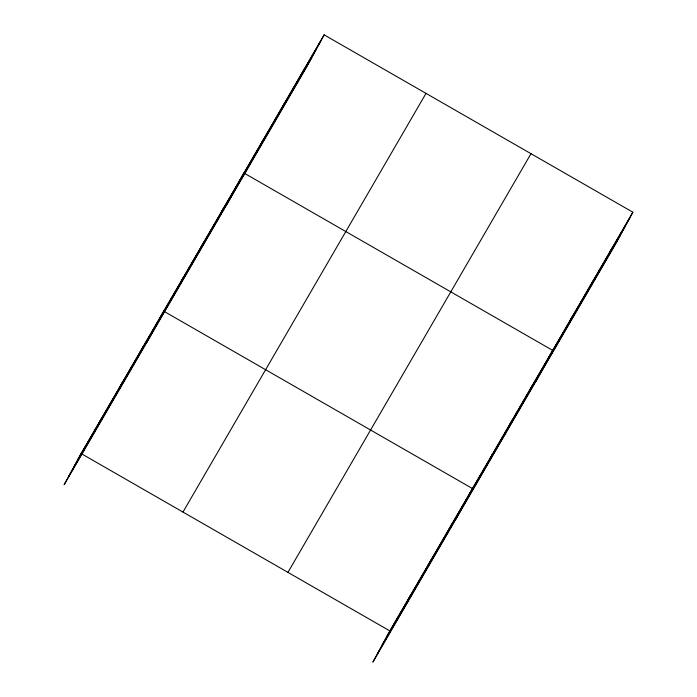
<?xml version="1.0" encoding="UTF-8"?>
<svg xmlns="http://www.w3.org/2000/svg" width="697" height="697" viewBox="0 0 697 697"><rect width="100%" height="100%" fill="white"/><g stroke="black" fill="none" stroke-linecap="round" stroke-linejoin="round"><path stroke-width="1.05" d="M324.131 34.85L81.087 453.538L64.124 484.781L307.159 66.093L324.131 34.85L632.876 212.219L615.913 243.462L372.869 662.15L389.841 630.907L632.876 212.219M98.713 423.532L101.745 417.947M119.37 387.941L122.402 382.357M140.027 352.36L143.068 346.766M146.753 342.427L163.725 311.184L472.47 488.553L455.507 519.796M180.741 282.224L183.773 276.639M200.788 247.688L203.82 242.094M220.844 213.143L223.876 207.558M226.961 204.265L243.924 173.013L552.669 350.391L535.705 381.634M260.939 144.061L263.971 138.476M280.996 109.516L284.027 103.931M301.043 74.98L304.075 69.395M407.466 600.901L410.498 595.316M428.124 565.319L431.155 559.726M448.781 529.729L451.813 524.144M489.486 459.602L492.518 454.008M509.542 425.057L512.574 419.472M529.589 390.512L532.621 384.927M569.693 321.43L572.725 315.846M589.74 286.894L592.772 281.3M609.788 252.349L612.829 246.764M78.055 459.123L321.09 40.435M73.455 467.591L316.499 48.903M68.724 476.312L311.759 57.624M182.98 512.068L426.015 93.381M287.948 572.376L530.992 153.689M386.8 636.492L629.844 217.812M382.209 644.96L625.244 226.272M377.469 653.681L620.504 235.002M81.087 453.538L389.841 630.907"/></g></svg>
